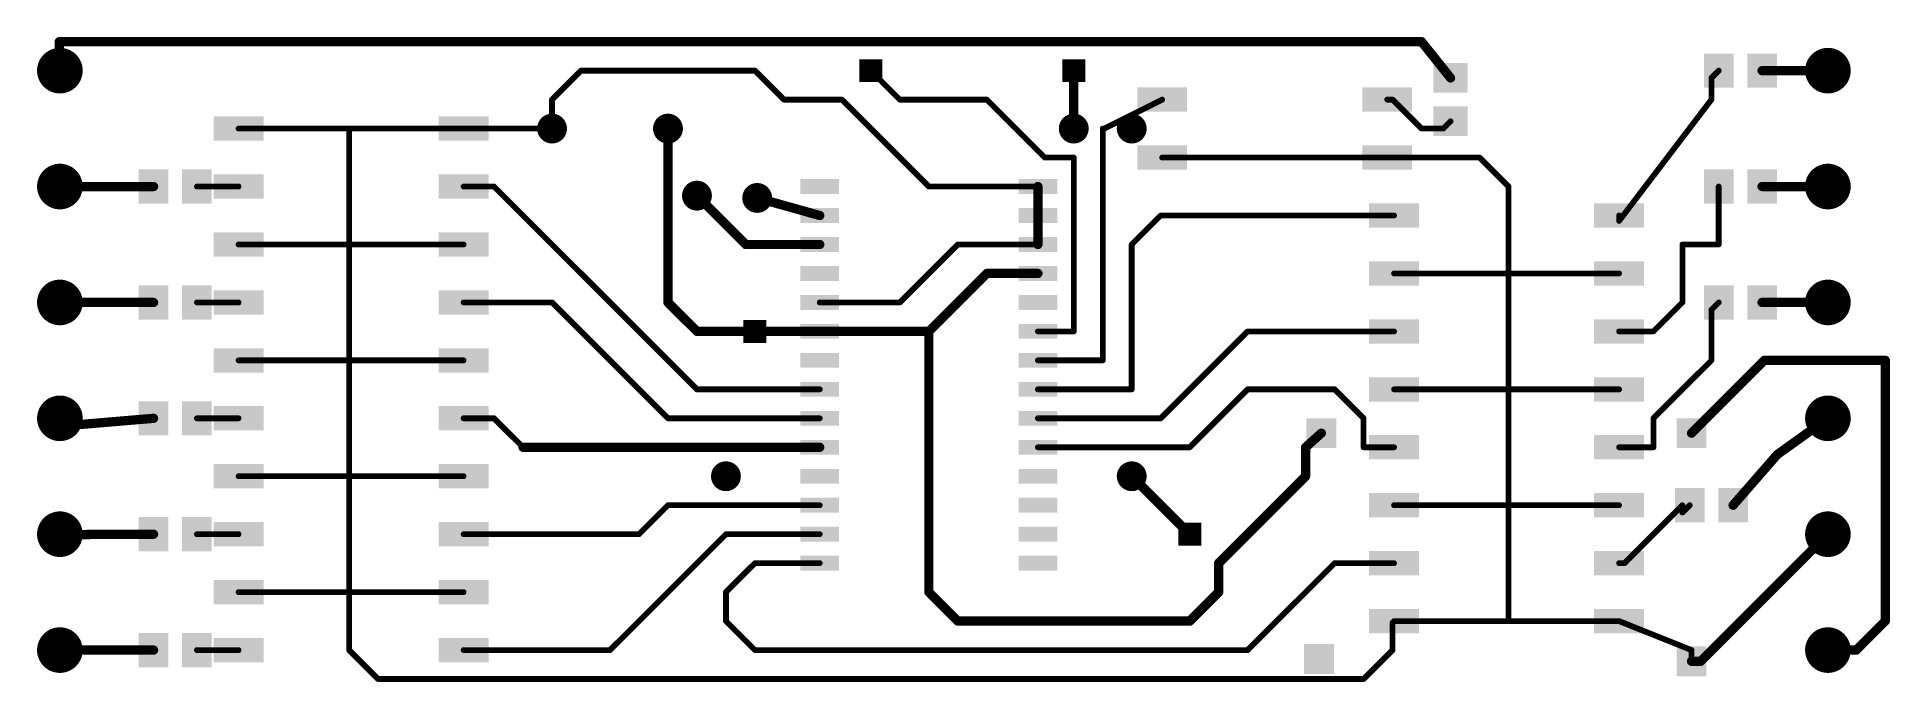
# Model space of a CAD drawing. Extents: x 2.8 to 84, y 1.1 to 29.4.
import ezdxf

# ---------------------------------------------------------------- set-up
doc = ezdxf.new("R2010")
doc.units = 0
for name, color, linetype in [('16', 175, 'CONTINUOUS'), ('17', 82, 'CONTINUOUS'), ('18', 82, 'CONTINUOUS')]:
    doc.layers.add(name, color=color, linetype=linetype)

# ---------------------------------------------------------------- blocks, each defined once
blk = doc.blocks.new('RECT')
blk.add_solid([(-0.5, -0.5), (0.5, -0.5), (-0.5, 0.5), (0.5, 0.5)])
blk = doc.blocks.new('ROUNDP')
at = {"const_width": 0.5}
blk.add_lwpolyline([(0, -0.25, 1), (0, 0.25, 1), (0, -0.25)], format="xyb", dxfattribs=at)
blk = doc.blocks.new('SQUAREP')
blk.add_solid([(-0.5, -0.5), (0.5, -0.5), (-0.5, 0.5), (0.5, 0.5)])
blk = doc.blocks.new('SQUAREV')
blk.add_solid([(-0.5, -0.5), (0.5, -0.5), (-0.5, 0.5), (0.5, 0.5)])

msp = doc.modelspace()

# ---------------------------------------------------------------- linework, layer by layer
at = {"layer": '16'}
for points, const_width in [([(63.5, 29.21), (3.81, 29.21)], 0.4064), ([(3.81, 29.21), (3.835, 27.94)], 0.4064), ([(64.77, 27.62), (63.5, 29.21)], 0.4064), ([(26.67, 27.94), (25.4, 26.67)], 0.254), ([(34.29, 27.94), (26.67, 27.94)], 0.254), ([(35.56, 26.67), (34.29, 27.94)], 0.254), ([(40.64, 26.67), (39.37, 27.94)], 0.254), ([(48.26, 25.4), (48.26, 27.94)], 0.4064), ([(76.2, 27.62), (76.52, 27.94)], 0.254), ([(76.2, 26.67), (76.2, 27.62)], 0.254), ([(78.42, 27.94), (81.305, 27.94)], 0.4064), ([(25.4, 26.67), (25.4, 25.4)], 0.254), ([(38.1, 26.67), (35.56, 26.67)], 0.254), ([(41.91, 22.86), (38.1, 26.67)], 0.254), ([(44.45, 26.67), (40.64, 26.67)], 0.254), ([(46.99, 24.13), (44.45, 26.67)], 0.254), ([(49.595, 25.4), (52.135, 26.67)], 0.254), ([(61.995, 26.67), (62.23, 26.67)], 0.254), ([(62.23, 26.67), (63.5, 25.4)], 0.254), ([(72.155, 21.355), (76.2, 26.67)], 0.254), ([(11.665, 25.4), (16.51, 25.4)], 0.254), ([(16.51, 25.4), (16.51, 20.32)], 0.254), ([(16.51, 25.4), (21.525, 25.4)], 0.254), ([(25.4, 25.4), (21.525, 25.4)], 0.254), ([(30.48, 17.78), (30.48, 25.4)], 0.4064), ([(49.53, 15.24), (49.53, 25.4)], 0.254), ([(49.53, 25.4), (49.595, 25.4)], 0.254), ([(63.5, 25.4), (64.45, 25.4)], 0.254), ([(64.45, 25.4), (64.77, 25.72)], 0.254), ([(48.26, 24.13), (46.99, 24.13)], 0.254), ([(48.26, 16.51), (48.26, 24.13)], 0.254), ([(61.995, 24.13), (52.135, 24.13)], 0.254), ([(59.69, 24.13), (61.995, 24.13)], 0.254), ([(66.04, 24.13), (61.995, 24.13)], 0.254), ([(67.31, 22.86), (66.04, 24.13)], 0.254), ([(3.835, 22.86), (7.94, 22.86)], 0.4064), ([(9.84, 22.86), (11.665, 22.86)], 0.254), ([(21.525, 22.86), (22.86, 22.86)], 0.254), ([(22.86, 22.86), (31.75, 13.97)], 0.254), ([(46.69, 22.86), (41.91, 22.86)], 0.254), ([(46.69, 21.59), (46.69, 22.86)], 0.4064), ([(67.31, 19.05), (67.31, 22.86)], 0.254), ([(76.52, 20.32), (76.52, 22.86)], 0.254), ([(78.42, 22.86), (81.305, 22.86)], 0.4064), ([(33.89, 20.32), (31.75, 22.46)], 0.4064), ([(34.39, 22.36), (37.13, 21.59)], 0.4064), ([(46.69, 20.32), (46.69, 21.59)], 0.4064), ([(52.07, 21.59), (50.8, 20.32)], 0.254), ([(62.295, 21.59), (52.07, 21.59)], 0.254), ([(72.155, 21.59), (72.155, 21.355)], 0.254), ([(11.665, 20.32), (21.525, 20.32)], 0.254), ([(11.665, 20.32), (16.51, 20.32)], 0.254), ([(16.51, 20.32), (16.51, 15.24)], 0.254), ([(37.13, 20.32), (33.89, 20.32)], 0.4064), ([(43.18, 20.32), (40.64, 17.78)], 0.254), ([(46.69, 20.32), (43.18, 20.32)], 0.254), ([(50.8, 20.32), (50.8, 13.97)], 0.254), ([(74.93, 17.78), (74.93, 20.32)], 0.254), ([(74.93, 20.32), (76.52, 20.32)], 0.254), ([(41.91, 16.51), (44.45, 19.05)], 0.4064), ([(44.45, 19.05), (46.69, 19.05)], 0.4064), ([(62.295, 19.05), (67.31, 19.05)], 0.254), ([(72.155, 19.05), (67.31, 19.05)], 0.254), ([(67.31, 13.97), (67.31, 19.05)], 0.254), ([(3.835, 17.78), (7.94, 17.78)], 0.4064), ([(9.84, 17.78), (11.665, 17.78)], 0.254), ([(25.4, 17.78), (21.525, 17.78)], 0.254), ([(30.48, 12.7), (25.4, 17.78)], 0.254), ([(31.75, 16.51), (30.48, 17.78)], 0.4064), ([(40.64, 17.78), (37.13, 17.78)], 0.254), ([(73.66, 16.51), (74.93, 17.78)], 0.254), ([(76.2, 17.46), (76.52, 17.78)], 0.254), ([(78.42, 17.78), (81.305, 17.78)], 0.4064), ([(76.2, 15.24), (76.2, 17.46)], 0.254), ([(34.29, 16.51), (31.75, 16.51)], 0.4064), ([(37.13, 16.51), (34.29, 16.51)], 0.4064), ([(37.13, 16.51), (41.91, 16.51)], 0.4064), ([(41.91, 5.08), (41.91, 16.51)], 0.4064), ([(46.69, 16.51), (48.26, 16.51)], 0.254), ([(52.07, 12.7), (55.88, 16.51)], 0.254), ([(55.88, 16.51), (62.295, 16.51)], 0.254), ([(72.155, 16.51), (73.66, 16.51)], 0.254), ([(75.33, 12.05), (78.52, 15.24)], 0.4064), ([(78.52, 15.24), (83.82, 15.24)], 0.4064), ([(83.82, 15.24), (83.82, 3.81)], 0.4064), ([(11.665, 15.24), (16.51, 15.24)], 0.254), ([(16.51, 15.24), (16.51, 10.16)], 0.254), ([(21.525, 15.24), (16.51, 15.24)], 0.254), ([(46.69, 15.24), (49.53, 15.24)], 0.254), ([(73.66, 12.7), (76.2, 15.24)], 0.254), ([(31.75, 13.97), (37.13, 13.97)], 0.254), ([(50.8, 13.97), (46.69, 13.97)], 0.254), ([(55.88, 13.97), (53.34, 11.43)], 0.254), ([(59.69, 13.97), (55.88, 13.97)], 0.254), ([(60.96, 12.7), (59.69, 13.97)], 0.254), ([(62.295, 13.97), (67.31, 13.97)], 0.254), ([(72.155, 13.97), (67.31, 13.97)], 0.254), ([(67.31, 8.89), (67.31, 13.97)], 0.254), ([(4.155, 12.38), (3.835, 12.7)], 0.4064), ([(7.94, 12.7), (4.155, 12.38)], 0.4064), ([(9.84, 12.7), (11.665, 12.7)], 0.254), ([(22.86, 12.7), (21.525, 12.7)], 0.254), ([(24.13, 11.43), (22.86, 12.7)], 0.254), ([(37.13, 12.7), (30.48, 12.7)], 0.254), ([(46.69, 12.7), (52.07, 12.7)], 0.254), ([(59.11, 12.05), (58.42, 11.43)], 0.4064), ([(60.96, 11.43), (60.96, 12.7)], 0.254), ([(73.66, 11.43), (73.66, 12.7)], 0.254), ([(79.085, 11.11), (81.305, 12.7)], 0.4064), ([(24.13, 11.43), (37.13, 11.43)], 0.4064), ([(53.34, 11.43), (46.69, 11.43)], 0.254), ([(58.42, 11.43), (58.42, 10.16)], 0.4064), ([(62.295, 11.43), (60.96, 11.43)], 0.254), ([(72.155, 11.43), (73.66, 11.43)], 0.254), ([(77.15, 8.89), (79.085, 11.11)], 0.4064), ([(11.665, 10.16), (16.51, 10.16)], 0.254), ([(16.51, 10.16), (16.51, 5.08)], 0.254), ([(21.525, 10.16), (16.51, 10.16)], 0.254), ([(50.8, 10.16), (53.34, 7.62)], 0.4064), ([(58.42, 10.16), (54.61, 6.35)], 0.4064), ([(30.48, 8.89), (29.21, 7.62)], 0.254), ([(37.13, 8.89), (30.48, 8.89)], 0.254), ([(62.295, 8.89), (67.31, 8.89)], 0.254), ([(67.31, 3.81), (67.31, 8.89)], 0.254), ([(72.155, 8.89), (67.31, 8.89)], 0.254), ([(72.39, 6.35), (74.93, 8.89)], 0.254), ([(74.93, 8.89), (74.93, 8.57)], 0.254), ([(74.93, 8.57), (75.25, 8.89)], 0.254), ([(5.105, 7.595), (3.835, 7.62)], 0.4064), ([(7.94, 7.62), (5.08, 7.62)], 0.4064), ([(5.08, 7.62), (5.105, 7.595)], 0.4064), ([(9.84, 7.62), (11.665, 7.62)], 0.254), ([(29.21, 7.62), (21.525, 7.62)], 0.254), ([(33.02, 7.62), (27.94, 2.54)], 0.254), ([(37.13, 7.62), (33.02, 7.62)], 0.254), ([(81.305, 7.62), (75.735, 2.05)], 0.4064), ([(54.61, 6.35), (54.61, 5.08)], 0.4064), ([(33.02, 5.08), (34.29, 6.35)], 0.254), ([(34.29, 6.35), (37.13, 6.35)], 0.254), ([(59.69, 6.35), (55.88, 2.54)], 0.254), ([(62.295, 6.35), (59.69, 6.35)], 0.254), ([(72.155, 6.35), (72.39, 6.35)], 0.254), ([(16.51, 5.08), (11.665, 5.08)], 0.254), ([(21.525, 5.08), (16.51, 5.08)], 0.254), ([(16.51, 2.54), (16.51, 5.08)], 0.254), ([(33.02, 3.81), (33.02, 5.08)], 0.254), ([(43.18, 3.81), (41.91, 5.08)], 0.4064), ([(54.61, 5.08), (53.34, 3.81)], 0.4064), ([(34.29, 2.54), (33.02, 3.81)], 0.254), ([(53.34, 3.81), (43.18, 3.81)], 0.4064), ([(62.23, 3.745), (62.295, 3.81)], 0.254), ([(62.23, 2.54), (62.23, 3.745)], 0.254), ([(62.295, 3.81), (67.31, 3.81)], 0.254), ([(72.155, 3.81), (67.31, 3.81)], 0.254), ([(72.155, 3.81), (75.33, 2.54)], 0.254), ([(83.82, 3.81), (82.55, 2.54)], 0.4064), ([(7.94, 2.54), (3.835, 2.54)], 0.4064), ([(11.665, 2.54), (9.84, 2.54)], 0.254), ([(17.78, 1.27), (16.51, 2.54)], 0.254), ([(27.94, 2.54), (21.525, 2.54)], 0.254), ([(55.88, 2.54), (34.29, 2.54)], 0.254), ([(60.96, 1.27), (62.23, 2.54)], 0.254), ([(75.33, 2.54), (75.33, 2.05)], 0.254), ([(82.55, 2.54), (81.305, 2.54)], 0.4064), ([(75.735, 2.05), (75.33, 2.05)], 0.4064), ([(17.78, 1.27), (60.96, 1.27)], 0.254)]:
    msp.add_lwpolyline(points, dxfattribs=dict(at, const_width=const_width))
for points, const_width in [([(3.81, 29.3116, 1), (3.81, 29.1084)], 0.2032), ([(3.9116, 29.212, 1), (3.7084, 29.208)], 0.2032), ([(63.5794, 29.2734, 1), (63.4206, 29.1466)], 0.2032), ([(63.5, 29.1084, 1), (63.5, 29.3116)], 0.2032), ([(3.7334, 27.938, 1), (3.9366, 27.942)], 0.2032), ([(26.67, 28.0035, 1), (26.67, 27.8765)], 0.127), ([(26.7149, 27.8951, 1), (26.6251, 27.9849)], 0.127), ([(34.3349, 27.9849, 1), (34.2451, 27.8951)], 0.127), ([(34.29, 27.8765, 1), (34.29, 28.0035)], 0.127), ([(39.4149, 27.9849, 1), (39.3251, 27.8951)], 0.127), ([(48.3616, 27.94, 1), (48.1584, 27.94)], 0.2032), ([(64.6906, 27.5566, 1), (64.8494, 27.6834)], 0.2032), ([(76.2635, 27.62, 1), (76.1365, 27.62)], 0.127), ([(76.1551, 27.6649, 1), (76.2449, 27.5751)], 0.127), ([(76.5649, 27.8951, 1), (76.4751, 27.9849)], 0.127), ([(78.42, 28.0416, 1), (78.42, 27.8384)], 0.2032), ([(81.305, 27.8384, 1), (81.305, 28.0416)], 0.2032), ([(25.4635, 26.67, 1), (25.3365, 26.67)], 0.127), ([(35.56, 26.7335, 1), (35.56, 26.6065)], 0.127), ([(38.1449, 26.7149, 1), (38.0551, 26.6251)], 0.127), ([(38.1, 26.6065, 1), (38.1, 26.7335)], 0.127), ([(40.64, 26.7335, 1), (40.64, 26.6065)], 0.127), ([(44.4949, 26.7149, 1), (44.4051, 26.6251)], 0.127), ([(44.45, 26.6065, 1), (44.45, 26.7335)], 0.127), ([(52.1634, 26.6132, 1), (52.1066, 26.7268)], 0.127), ([(61.995, 26.7335, 1), (61.995, 26.6065)], 0.127), ([(62.2749, 26.7149, 1), (62.1851, 26.6251)], 0.127), ([(62.23, 26.6065, 1), (62.23, 26.7335)], 0.127), ([(76.2505, 26.6315, 1), (76.1495, 26.7085)], 0.127), ([(25.3551, 26.7149, 1), (25.4449, 26.6251)], 0.127), ([(35.5151, 26.6251, 1), (35.6049, 26.7149)], 0.127), ([(40.5951, 26.6251, 1), (40.6849, 26.7149)], 0.127), ([(76.1365, 26.67, 1), (76.2635, 26.67)], 0.127), ([(11.665, 25.4635, 1), (11.665, 25.3365)], 0.127), ([(16.5735, 25.4, 1), (16.4465, 25.4)], 0.127), ([(16.51, 25.4635, 1), (16.51, 25.3365)], 0.127), ([(16.51, 25.3365, 1), (16.51, 25.4635)], 0.127), ([(21.525, 25.4635, 1), (21.525, 25.3365)], 0.127), ([(21.525, 25.3365, 1), (21.525, 25.4635)], 0.127), ([(25.3365, 25.4, 1), (25.4635, 25.4)], 0.127), ([(25.4, 25.3365, 1), (25.4, 25.4635)], 0.127), ([(30.5816, 25.4, 1), (30.3784, 25.4)], 0.2032), ([(48.1584, 25.4, 1), (48.3616, 25.4)], 0.2032), ([(49.5935, 25.4, 1), (49.4665, 25.4)], 0.127), ([(49.53, 25.4635, 1), (49.53, 25.3365)], 0.127), ([(49.5666, 25.4568, 1), (49.6234, 25.3432)], 0.127), ([(49.595, 25.3365, 1), (49.595, 25.4635)], 0.127), ([(63.5, 25.4635, 1), (63.5, 25.3365)], 0.127), ([(63.4551, 25.3551, 1), (63.5449, 25.4449)], 0.127), ([(64.4051, 25.4449, 1), (64.4949, 25.3551)], 0.127), ([(64.45, 25.3365, 1), (64.45, 25.4635)], 0.127), ([(64.8149, 25.6751, 1), (64.7251, 25.7649)], 0.127), ([(46.99, 24.1935, 1), (46.99, 24.0665)], 0.127), ([(46.9451, 24.0851, 1), (47.0349, 24.1749)], 0.127), ([(48.3235, 24.13, 1), (48.1965, 24.13)], 0.127), ([(48.26, 24.0665, 1), (48.26, 24.1935)], 0.127), ([(52.135, 24.1935, 1), (52.135, 24.0665)], 0.127), ([(59.69, 24.1935, 1), (59.69, 24.0665)], 0.127), ([(61.995, 24.1935, 1), (61.995, 24.0665)], 0.127), ([(61.995, 24.0665, 1), (61.995, 24.1935)], 0.127), ([(61.995, 24.0665, 1), (61.995, 24.1935)], 0.127), ([(66.0849, 24.1749, 1), (65.9951, 24.0851)], 0.127), ([(66.04, 24.0665, 1), (66.04, 24.1935)], 0.127), ([(3.835, 22.9616, 1), (3.835, 22.7584)], 0.2032), ([(7.94, 22.7584, 1), (7.94, 22.9616)], 0.2032), ([(9.84, 22.9235, 1), (9.84, 22.7965)], 0.127), ([(11.665, 22.7965, 1), (11.665, 22.9235)], 0.127), ([(21.525, 22.9235, 1), (21.525, 22.7965)], 0.127), ([(22.9049, 22.9049, 1), (22.8151, 22.8151)], 0.127), ([(22.86, 22.7965, 1), (22.86, 22.9235)], 0.127), ([(41.91, 22.9235, 1), (41.91, 22.7965)], 0.127), ([(41.8651, 22.8151, 1), (41.9549, 22.9049)], 0.127), ([(46.7916, 22.86, 1), (46.5884, 22.86)], 0.2032), ([(46.69, 22.7965, 1), (46.69, 22.9235)], 0.127), ([(67.3735, 22.86, 1), (67.2465, 22.86)], 0.127), ([(67.2651, 22.8151, 1), (67.3549, 22.9049)], 0.127), ([(76.5835, 22.86, 1), (76.4565, 22.86)], 0.127), ([(78.42, 22.9616, 1), (78.42, 22.7584)], 0.2032), ([(81.305, 22.7584, 1), (81.305, 22.9616)], 0.2032), ([(31.8218, 22.5318, 1), (31.6782, 22.3882)], 0.2032), ([(34.4175, 22.4578, 1), (34.3625, 22.2622)], 0.2032), ([(37.1025, 21.4922, 1), (37.1575, 21.6878)], 0.2032), ([(46.7916, 21.59, 1), (46.5884, 21.59)], 0.2032), ([(46.5884, 21.59, 1), (46.7916, 21.59)], 0.2032), ([(52.07, 21.6535, 1), (52.07, 21.5265)], 0.127), ([(52.1149, 21.5451, 1), (52.0251, 21.6349)], 0.127), ([(62.295, 21.5265, 1), (62.295, 21.6535)], 0.127), ([(72.2185, 21.59, 1), (72.0915, 21.59)], 0.127), ([(72.1045, 21.3935, 1), (72.2055, 21.3165)], 0.127), ([(72.0915, 21.355, 1), (72.2185, 21.355)], 0.127), ([(11.665, 20.3835, 1), (11.665, 20.2565)], 0.127), ([(11.665, 20.3835, 1), (11.665, 20.2565)], 0.127), ([(16.5735, 20.32, 1), (16.4465, 20.32)], 0.127), ([(16.4465, 20.32, 1), (16.5735, 20.32)], 0.127), ([(16.51, 20.2565, 1), (16.51, 20.3835)], 0.127), ([(21.525, 20.2565, 1), (21.525, 20.3835)], 0.127), ([(33.89, 20.4216, 1), (33.89, 20.2184)], 0.2032), ([(33.8182, 20.2482, 1), (33.9618, 20.3918)], 0.2032), ([(37.13, 20.2184, 1), (37.13, 20.4216)], 0.2032), ([(43.18, 20.3835, 1), (43.18, 20.2565)], 0.127), ([(43.2249, 20.2751, 1), (43.1351, 20.3649)], 0.127), ([(46.5884, 20.32, 1), (46.7916, 20.32)], 0.2032), ([(46.69, 20.2565, 1), (46.69, 20.3835)], 0.127), ([(50.8635, 20.32, 1), (50.7365, 20.32)], 0.127), ([(50.7551, 20.3649, 1), (50.8449, 20.2751)], 0.127), ([(74.9935, 20.32, 1), (74.8665, 20.32)], 0.127), ([(74.93, 20.3835, 1), (74.93, 20.2565)], 0.127), ([(76.4565, 20.32, 1), (76.5835, 20.32)], 0.127), ([(76.52, 20.2565, 1), (76.52, 20.3835)], 0.127), ([(44.45, 19.1516, 1), (44.45, 18.9484)], 0.2032), ([(44.5218, 18.9782, 1), (44.3782, 19.1218)], 0.2032), ([(46.69, 18.9484, 1), (46.69, 19.1516)], 0.2032), ([(62.295, 19.1135, 1), (62.295, 18.9865)], 0.127), ([(67.31, 19.1135, 1), (67.31, 18.9865)], 0.127), ([(67.3735, 19.05, 1), (67.2465, 19.05)], 0.127), ([(67.2465, 19.05, 1), (67.3735, 19.05)], 0.127), ([(67.31, 18.9865, 1), (67.31, 19.1135)], 0.127), ([(72.155, 18.9865, 1), (72.155, 19.1135)], 0.127), ([(3.835, 17.8816, 1), (3.835, 17.6784)], 0.2032), ([(7.94, 17.6784, 1), (7.94, 17.8816)], 0.2032), ([(9.84, 17.8435, 1), (9.84, 17.7165)], 0.127), ([(11.665, 17.7165, 1), (11.665, 17.8435)], 0.127), ([(21.525, 17.8435, 1), (21.525, 17.7165)], 0.127), ([(25.4449, 17.8249, 1), (25.3551, 17.7351)], 0.127), ([(25.4, 17.7165, 1), (25.4, 17.8435)], 0.127), ([(30.3784, 17.78, 1), (30.5816, 17.78)], 0.2032), ([(30.5518, 17.8518, 1), (30.4082, 17.7082)], 0.2032), ([(37.13, 17.8435, 1), (37.13, 17.7165)], 0.127), ([(40.5951, 17.8249, 1), (40.6849, 17.7351)], 0.127), ([(40.64, 17.7165, 1), (40.64, 17.8435)], 0.127), ([(74.9749, 17.7351, 1), (74.8851, 17.8249)], 0.127), ([(76.5649, 17.7351, 1), (76.4751, 17.8249)], 0.127), ([(78.42, 17.8816, 1), (78.42, 17.6784)], 0.2032), ([(81.305, 17.6784, 1), (81.305, 17.8816)], 0.2032), ([(74.8665, 17.78, 1), (74.9935, 17.78)], 0.127), ([(76.2635, 17.46, 1), (76.1365, 17.46)], 0.127), ([(76.1551, 17.5049, 1), (76.2449, 17.4151)], 0.127), ([(31.75, 16.6116, 1), (31.75, 16.4084)], 0.2032), ([(31.6782, 16.4382, 1), (31.8218, 16.5818)], 0.2032), ([(34.29, 16.6116, 1), (34.29, 16.4084)], 0.2032), ([(34.29, 16.4084, 1), (34.29, 16.6116)], 0.2032), ([(37.13, 16.6116, 1), (37.13, 16.4084)], 0.2032), ([(37.13, 16.4084, 1), (37.13, 16.6116)], 0.2032), ([(42.0116, 16.51, 1), (41.8084, 16.51)], 0.2032), ([(41.8382, 16.5818, 1), (41.9818, 16.4382)], 0.2032), ([(41.91, 16.4084, 1), (41.91, 16.6116)], 0.2032), ([(46.69, 16.5735, 1), (46.69, 16.4465)], 0.127), ([(48.1965, 16.51, 1), (48.3235, 16.51)], 0.127), ([(48.26, 16.4465, 1), (48.26, 16.5735)], 0.127), ([(55.88, 16.5735, 1), (55.88, 16.4465)], 0.127), ([(55.9249, 16.4651, 1), (55.8351, 16.5549)], 0.127), ([(62.295, 16.4465, 1), (62.295, 16.5735)], 0.127), ([(72.155, 16.5735, 1), (72.155, 16.4465)], 0.127), ([(73.6151, 16.5549, 1), (73.7049, 16.4651)], 0.127), ([(73.66, 16.4465, 1), (73.66, 16.5735)], 0.127), ([(78.52, 15.3416, 1), (78.52, 15.1384)], 0.2032), ([(78.5918, 15.1682, 1), (78.4482, 15.3118)], 0.2032), ([(83.9216, 15.24, 1), (83.7184, 15.24)], 0.2032), ([(83.82, 15.1384, 1), (83.82, 15.3416)], 0.2032), ([(11.665, 15.3035, 1), (11.665, 15.1765)], 0.127), ([(16.5735, 15.24, 1), (16.4465, 15.24)], 0.127), ([(16.51, 15.3035, 1), (16.51, 15.1765)], 0.127), ([(16.4465, 15.24, 1), (16.5735, 15.24)], 0.127), ([(16.51, 15.1765, 1), (16.51, 15.3035)], 0.127), ([(21.525, 15.1765, 1), (21.525, 15.3035)], 0.127), ([(46.69, 15.3035, 1), (46.69, 15.1765)], 0.127), ([(49.4665, 15.24, 1), (49.5935, 15.24)], 0.127), ([(49.53, 15.1765, 1), (49.53, 15.3035)], 0.127), ([(76.1365, 15.24, 1), (76.2635, 15.24)], 0.127), ([(76.2449, 15.1951, 1), (76.1551, 15.2849)], 0.127), ([(31.75, 14.0335, 1), (31.75, 13.9065)], 0.127), ([(31.7051, 13.9251, 1), (31.7949, 14.0149)], 0.127), ([(37.13, 13.9065, 1), (37.13, 14.0335)], 0.127), ([(46.69, 14.0335, 1), (46.69, 13.9065)], 0.127), ([(50.7365, 13.97, 1), (50.8635, 13.97)], 0.127), ([(50.8, 13.9065, 1), (50.8, 14.0335)], 0.127), ([(55.88, 14.0335, 1), (55.88, 13.9065)], 0.127), ([(55.9249, 13.9251, 1), (55.8351, 14.0149)], 0.127), ([(59.7349, 14.0149, 1), (59.6451, 13.9251)], 0.127), ([(59.69, 13.9065, 1), (59.69, 14.0335)], 0.127), ([(62.295, 14.0335, 1), (62.295, 13.9065)], 0.127), ([(67.31, 14.0335, 1), (67.31, 13.9065)], 0.127), ([(67.3735, 13.97, 1), (67.2465, 13.97)], 0.127), ([(67.2465, 13.97, 1), (67.3735, 13.97)], 0.127), ([(67.31, 13.9065, 1), (67.31, 14.0335)], 0.127), ([(72.155, 13.9065, 1), (72.155, 14.0335)], 0.127), ([(3.9068, 12.7718, 1), (3.7632, 12.6282)], 0.2032), ([(4.1464, 12.4812, 1), (4.1636, 12.2788)], 0.2032), ([(4.0832, 12.3082, 1), (4.2268, 12.4518)], 0.2032), ([(7.9486, 12.5988, 1), (7.9314, 12.8012)], 0.2032), ([(9.84, 12.7635, 1), (9.84, 12.6365)], 0.127), ([(11.665, 12.6365, 1), (11.665, 12.7635)], 0.127), ([(21.525, 12.7635, 1), (21.525, 12.6365)], 0.127), ([(22.9049, 12.7449, 1), (22.8151, 12.6551)], 0.127), ([(22.86, 12.6365, 1), (22.86, 12.7635)], 0.127), ([(30.48, 12.7635, 1), (30.48, 12.6365)], 0.127), ([(30.4351, 12.6551, 1), (30.5249, 12.7449)], 0.127), ([(37.13, 12.6365, 1), (37.13, 12.7635)], 0.127), ([(46.69, 12.7635, 1), (46.69, 12.6365)], 0.127), ([(52.0251, 12.7449, 1), (52.1149, 12.6551)], 0.127), ([(52.07, 12.6365, 1), (52.07, 12.7635)], 0.127), ([(59.1779, 11.9744, 1), (59.0421, 12.1256)], 0.2032), ([(61.0235, 12.7, 1), (60.8965, 12.7)], 0.127), ([(60.9151, 12.6551, 1), (61.0049, 12.7449)], 0.127), ([(73.7235, 12.7, 1), (73.5965, 12.7)], 0.127), ([(73.6151, 12.7449, 1), (73.7049, 12.6551)], 0.127), ([(75.2582, 12.1218, 1), (75.4018, 11.9782)], 0.2032), ([(81.3642, 12.6174, 1), (81.2458, 12.7826)], 0.2032), ([(24.13, 11.5316, 1), (24.13, 11.3284)], 0.2032), ([(24.0851, 11.3851, 1), (24.1749, 11.4749)], 0.127), ([(37.13, 11.3284, 1), (37.13, 11.5316)], 0.2032), ([(46.69, 11.4935, 1), (46.69, 11.3665)], 0.127), ([(53.2951, 11.4749, 1), (53.3849, 11.3851)], 0.127), ([(53.34, 11.3665, 1), (53.34, 11.4935)], 0.127), ([(58.5216, 11.43, 1), (58.3184, 11.43)], 0.2032), ([(58.3521, 11.5056, 1), (58.4879, 11.3544)], 0.2032), ([(60.96, 11.4935, 1), (60.96, 11.3665)], 0.127), ([(60.8965, 11.43, 1), (61.0235, 11.43)], 0.127), ([(62.295, 11.3665, 1), (62.295, 11.4935)], 0.127), ([(72.155, 11.4935, 1), (72.155, 11.3665)], 0.127), ([(73.5965, 11.43, 1), (73.7235, 11.43)], 0.127), ([(73.66, 11.3665, 1), (73.66, 11.4935)], 0.127), ([(79.0258, 11.1926, 1), (79.1442, 11.0274)], 0.2032), ([(79.1616, 11.0432, 1), (79.0084, 11.1768)], 0.2032), ([(11.665, 10.2235, 1), (11.665, 10.0965)], 0.127), ([(16.5735, 10.16, 1), (16.4465, 10.16)], 0.127), ([(16.51, 10.2235, 1), (16.51, 10.0965)], 0.127), ([(16.4465, 10.16, 1), (16.5735, 10.16)], 0.127), ([(16.51, 10.0965, 1), (16.51, 10.2235)], 0.127), ([(21.525, 10.0965, 1), (21.525, 10.2235)], 0.127), ([(50.8718, 10.2318, 1), (50.7282, 10.0882)], 0.2032), ([(58.3184, 10.16, 1), (58.5216, 10.16)], 0.2032), ([(58.4918, 10.0882, 1), (58.3482, 10.2318)], 0.2032), ([(30.48, 8.9535, 1), (30.48, 8.8265)], 0.127), ([(30.5249, 8.8451, 1), (30.4351, 8.9349)], 0.127), ([(37.13, 8.8265, 1), (37.13, 8.9535)], 0.127), ([(62.295, 8.9535, 1), (62.295, 8.8265)], 0.127), ([(67.3735, 8.89, 1), (67.2465, 8.89)], 0.127), ([(67.31, 8.9535, 1), (67.31, 8.8265)], 0.127), ([(67.2465, 8.89, 1), (67.3735, 8.89)], 0.127), ([(67.31, 8.8265, 1), (67.31, 8.9535)], 0.127), ([(72.155, 8.8265, 1), (72.155, 8.9535)], 0.127), ([(74.9935, 8.89, 1), (74.8665, 8.89)], 0.127), ([(74.9749, 8.8451, 1), (74.8851, 8.9349)], 0.127), ([(75.2949, 8.8451, 1), (75.2051, 8.9349)], 0.127), ([(77.0734, 8.9568, 1), (77.2266, 8.8232)], 0.2032), ([(74.8851, 8.6149, 1), (74.9749, 8.5251)], 0.127), ([(74.8665, 8.57, 1), (74.9935, 8.57)], 0.127), ([(3.837, 7.7216, 1), (3.833, 7.5184)], 0.2032), ([(5.08, 7.7216, 1), (5.08, 7.5184)], 0.2032), ([(5.1518, 7.6918, 1), (5.0082, 7.5482)], 0.2032), ([(5.0332, 7.5232, 1), (5.1768, 7.6668)], 0.2032), ([(5.103, 7.4934, 1), (5.107, 7.6966)], 0.2032), ([(7.94, 7.5184, 1), (7.94, 7.7216)], 0.2032), ([(9.84, 7.6835, 1), (9.84, 7.5565)], 0.127), ([(11.665, 7.5565, 1), (11.665, 7.6835)], 0.127), ([(21.525, 7.6835, 1), (21.525, 7.5565)], 0.127), ([(29.1651, 7.6649, 1), (29.2549, 7.5751)], 0.127), ([(29.21, 7.5565, 1), (29.21, 7.6835)], 0.127), ([(33.02, 7.6835, 1), (33.02, 7.5565)], 0.127), ([(33.0649, 7.5751, 1), (32.9751, 7.6649)], 0.127), ([(37.13, 7.5565, 1), (37.13, 7.6835)], 0.127), ([(53.2682, 7.5482, 1), (53.4118, 7.6918)], 0.2032), ([(81.3768, 7.5482, 1), (81.2332, 7.6918)], 0.2032), ([(54.7116, 6.35, 1), (54.5084, 6.35)], 0.2032), ([(54.5382, 6.4218, 1), (54.6818, 6.2782)], 0.2032), ([(34.29, 6.4135, 1), (34.29, 6.2865)], 0.127), ([(34.3349, 6.3051, 1), (34.2451, 6.3949)], 0.127), ([(37.13, 6.2865, 1), (37.13, 6.4135)], 0.127), ([(59.69, 6.4135, 1), (59.69, 6.2865)], 0.127), ([(59.7349, 6.3051, 1), (59.6451, 6.3949)], 0.127), ([(62.295, 6.2865, 1), (62.295, 6.4135)], 0.127), ([(72.155, 6.4135, 1), (72.155, 6.2865)], 0.127), ([(72.3451, 6.3949, 1), (72.4349, 6.3051)], 0.127), ([(72.39, 6.2865, 1), (72.39, 6.4135)], 0.127), ([(11.665, 5.1435, 1), (11.665, 5.0165)], 0.127), ([(16.51, 5.1435, 1), (16.51, 5.0165)], 0.127), ([(16.5735, 5.08, 1), (16.4465, 5.08)], 0.127), ([(16.4465, 5.08, 1), (16.5735, 5.08)], 0.127), ([(16.51, 5.0165, 1), (16.51, 5.1435)], 0.127), ([(21.525, 5.0165, 1), (21.525, 5.1435)], 0.127), ([(33.0835, 5.08, 1), (32.9565, 5.08)], 0.127), ([(32.9751, 5.1249, 1), (33.0649, 5.0351)], 0.127), ([(41.8084, 5.08, 1), (42.0116, 5.08)], 0.2032), ([(41.9818, 5.1518, 1), (41.8382, 5.0082)], 0.2032), ([(54.5084, 5.08, 1), (54.7116, 5.08)], 0.2032), ([(54.6818, 5.0082, 1), (54.5382, 5.1518)], 0.2032), ([(33.0649, 3.8549, 1), (32.9751, 3.7651)], 0.127), ([(32.9565, 3.81, 1), (33.0835, 3.81)], 0.127), ([(43.18, 3.9116, 1), (43.18, 3.7084)], 0.2032), ([(43.1082, 3.7382, 1), (43.2518, 3.8818)], 0.2032), ([(53.2682, 3.8818, 1), (53.4118, 3.7382)], 0.2032), ([(53.34, 3.7084, 1), (53.34, 3.9116)], 0.2032), ([(62.2935, 3.745, 1), (62.1665, 3.745)], 0.127), ([(62.1851, 3.7899, 1), (62.2749, 3.7001)], 0.127), ([(62.295, 3.8735, 1), (62.295, 3.7465)], 0.127), ([(62.3399, 3.7651, 1), (62.2501, 3.8549)], 0.127), ([(67.31, 3.8735, 1), (67.31, 3.7465)], 0.127), ([(67.2465, 3.81, 1), (67.3735, 3.81)], 0.127), ([(67.31, 3.7465, 1), (67.31, 3.8735)], 0.127), ([(72.1786, 3.869, 1), (72.1314, 3.751)], 0.127), ([(72.155, 3.7465, 1), (72.155, 3.8735)], 0.127), ([(83.7184, 3.81, 1), (83.9216, 3.81)], 0.2032), ([(83.8918, 3.7382, 1), (83.7482, 3.8818)], 0.2032), ([(3.835, 2.6416, 1), (3.835, 2.4384)], 0.2032), ([(7.94, 2.4384, 1), (7.94, 2.6416)], 0.2032), ([(9.84, 2.6035, 1), (9.84, 2.4765)], 0.127), ([(11.665, 2.4765, 1), (11.665, 2.6035)], 0.127), ([(16.5549, 2.5849, 1), (16.4651, 2.4951)], 0.127), ([(16.4465, 2.54, 1), (16.5735, 2.54)], 0.127), ([(21.525, 2.6035, 1), (21.525, 2.4765)], 0.127), ([(27.8951, 2.5849, 1), (27.9849, 2.4951)], 0.127), ([(27.94, 2.4765, 1), (27.94, 2.6035)], 0.127), ([(34.29, 2.6035, 1), (34.29, 2.4765)], 0.127), ([(34.2451, 2.4951, 1), (34.3349, 2.5849)], 0.127), ([(55.8351, 2.5849, 1), (55.9249, 2.4951)], 0.127), ([(55.88, 2.4765, 1), (55.88, 2.6035)], 0.127), ([(62.1665, 2.54, 1), (62.2935, 2.54)], 0.127), ([(62.2749, 2.4951, 1), (62.1851, 2.5849)], 0.127), ([(75.3935, 2.54, 1), (75.2665, 2.54)], 0.127), ([(75.3064, 2.481, 1), (75.3536, 2.599)], 0.127), ([(81.305, 2.6416, 1), (81.305, 2.4384)], 0.2032), ([(82.4782, 2.6118, 1), (82.6218, 2.4682)], 0.2032), ([(82.55, 2.4384, 1), (82.55, 2.6416)], 0.2032), ([(75.33, 2.1516, 1), (75.33, 1.9484)], 0.2032), ([(75.2665, 2.05, 1), (75.3935, 2.05)], 0.127), ([(75.6632, 2.1218, 1), (75.8068, 1.9782)], 0.2032), ([(75.735, 1.9484, 1), (75.735, 2.1516)], 0.2032), ([(17.78, 1.3335, 1), (17.78, 1.2065)], 0.127), ([(17.7351, 1.2251, 1), (17.8249, 1.3149)], 0.127), ([(60.9151, 1.3149, 1), (61.0049, 1.2251)], 0.127), ([(60.96, 1.2065, 1), (60.96, 1.3335)], 0.127)]:
    msp.add_lwpolyline(points, format="xyb", dxfattribs=dict(at, const_width=const_width))

# ---------------------------------------------------------------- block references
for p, xscale, yscale in [((76.52, 27.94), 1.3, 1.5), ((78.42, 27.94), 1.3, 1.5), ((11.665, 25.4), 2.1844, 1.0668), ((21.525, 25.4), 2.1844, 1.0668), ((76.52, 22.86), 1.3, 1.5), ((78.42, 22.86), 1.3, 1.5), ((11.665, 22.86), 2.1844, 1.0668), ((21.525, 22.86), 2.1844, 1.0668), ((11.665, 20.32), 2.1844, 1.0668), ((21.525, 20.32), 2.1844, 1.0668), ((11.665, 17.78), 2.1844, 1.0668), ((21.525, 17.78), 2.1844, 1.0668), ((76.52, 17.78), 1.3, 1.5), ((78.42, 17.78), 1.3, 1.5), ((11.665, 15.24), 2.1844, 1.0668), ((21.525, 15.24), 2.1844, 1.0668), ((11.665, 12.7), 2.1844, 1.0668), ((21.525, 12.7), 2.1844, 1.0668), ((11.665, 10.16), 2.1844, 1.0668), ((21.525, 10.16), 2.1844, 1.0668), ((75.25, 8.89), 1.3, 1.5), ((77.15, 8.89), 1.3, 1.5), ((11.665, 7.62), 2.1844, 1.0668), ((21.525, 7.62), 2.1844, 1.0668), ((11.665, 5.08), 2.1844, 1.0668), ((21.525, 5.08), 2.1844, 1.0668), ((11.665, 2.54), 2.1844, 1.0668), ((21.525, 2.54), 2.1844, 1.0668)]:
    msp.add_blockref('RECT', p, dxfattribs=dict(at, xscale=xscale, yscale=yscale))
for p, xscale, yscale, rotation in [((64.77, 27.62), 1.3, 1.5, 90), ((52.135, 26.67), 2.1844, 1.0668, 180), ((61.995, 26.67), 2.1844, 1.0668, 180), ((64.77, 25.72), 1.3, 1.5, 90), ((52.135, 24.13), 2.1844, 1.0668, 180), ((61.995, 24.13), 2.1844, 1.0668, 180), ((7.94, 22.86), 1.3, 1.5, 180), ((9.84, 22.86), 1.3, 1.5, 180), ((37.13, 22.86), 0.65, 1.7, 90), ((46.69, 22.86), 0.65, 1.7, 90), ((62.295, 21.59), 2.1844, 1.0668, 180), ((72.155, 21.59), 2.1844, 1.0668, 180), ((37.13, 21.59), 0.65, 1.7, 90), ((46.69, 21.59), 0.65, 1.7, 90), ((37.13, 20.32), 0.65, 1.7, 90), ((46.69, 20.32), 0.65, 1.7, 90), ((62.295, 19.05), 2.1844, 1.0668, 180), ((72.155, 19.05), 2.1844, 1.0668, 180), ((37.13, 19.05), 0.65, 1.7, 90), ((46.69, 19.05), 0.65, 1.7, 90), ((7.94, 17.78), 1.3, 1.5, 180), ((9.84, 17.78), 1.3, 1.5, 180), ((37.13, 17.78), 0.65, 1.7, 90), ((46.69, 17.78), 0.65, 1.7, 90), ((37.13, 16.51), 0.65, 1.7, 90), ((46.69, 16.51), 0.65, 1.7, 90), ((62.295, 16.51), 2.1844, 1.0668, 180), ((72.155, 16.51), 2.1844, 1.0668, 180), ((37.13, 15.24), 0.65, 1.7, 90), ((46.69, 15.24), 0.65, 1.7, 90), ((37.13, 13.97), 0.65, 1.7, 90), ((46.69, 13.97), 0.65, 1.7, 90), ((62.295, 13.97), 2.1844, 1.0668, 180), ((72.155, 13.97), 2.1844, 1.0668, 180), ((7.94, 12.7), 1.3, 1.5, 180), ((9.84, 12.7), 1.3, 1.5, 180), ((37.13, 12.7), 0.65, 1.7, 90), ((46.69, 12.7), 0.65, 1.7, 90), ((37.13, 11.43), 0.65, 1.7, 90), ((46.69, 11.43), 0.65, 1.7, 90), ((62.295, 11.43), 2.1844, 1.0668, 180), ((72.155, 11.43), 2.1844, 1.0668, 180), ((37.13, 10.16), 0.65, 1.7, 90), ((46.69, 10.16), 0.65, 1.7, 90), ((37.13, 8.89), 0.65, 1.7, 90), ((46.69, 8.89), 0.65, 1.7, 90), ((62.295, 8.89), 2.1844, 1.0668, 180), ((72.155, 8.89), 2.1844, 1.0668, 180), ((7.94, 7.62), 1.3, 1.5, 180), ((9.84, 7.62), 1.3, 1.5, 180), ((37.13, 7.62), 0.65, 1.7, 90), ((46.69, 7.62), 0.65, 1.7, 90), ((37.13, 6.35), 0.65, 1.7, 90), ((46.69, 6.35), 0.65, 1.7, 90), ((62.295, 6.35), 2.1844, 1.0668, 180), ((72.155, 6.35), 2.1844, 1.0668, 180), ((62.295, 3.81), 2.1844, 1.0668, 180), ((72.155, 3.81), 2.1844, 1.0668, 180), ((7.94, 2.54), 1.3, 1.5, 180), ((9.84, 2.54), 1.3, 1.5, 180)]:
    msp.add_blockref('RECT', p, dxfattribs=dict(at, xscale=xscale, yscale=yscale, rotation=rotation))
at = {"layer": '17'}
for p, xscale, yscale, rotation in [((3.835, 27.94), 2, 2, 270), ((81.305, 27.94), 2, 2, 270), ((25.4, 25.4), 1.308, 1.308, 90), ((30.48, 25.4), 1.308, 1.308, 90), ((48.26, 25.4), 1.308, 1.308, 90), ((50.8, 25.4), 1.308, 1.308, 90), ((3.835, 22.86), 2, 2, 270), ((81.305, 22.86), 2, 2, 270), ((31.75, 22.46), 1.308, 1.308, 180), ((34.39, 22.36), 1.308, 1.308, 180), ((3.835, 17.78), 2, 2, 270), ((81.305, 17.78), 2, 2, 270), ((3.835, 12.7), 2, 2, 270), ((81.305, 12.7), 2, 2, 270), ((33.02, 10.16), 1.308, 1.308, 90), ((50.8, 10.16), 1.308, 1.308, 90), ((3.835, 7.62), 2, 2, 270), ((81.305, 7.62), 2, 2, 270), ((3.835, 2.54), 2, 2, 270), ((81.305, 2.54), 2, 2, 270)]:
    msp.add_blockref('ROUNDP', p, dxfattribs=dict(at, xscale=xscale, yscale=yscale, rotation=rotation))
at = {"layer": '17', "xscale": 1.308, "yscale": 1.308}
for p in [(59.11, 12.05), (75.33, 12.05), (59.01, 2.15), (75.33, 2.05)]:
    msp.add_blockref('SQUAREP', p, dxfattribs=at)
at = {"layer": '18', "xscale": 1.0064, "yscale": 1.0064}
for p in [(39.37, 27.94), (48.26, 27.94), (34.29, 16.51), (53.34, 7.62)]:
    msp.add_blockref('SQUAREV', p, dxfattribs=at)

doc.saveas('drawing.dxf')
